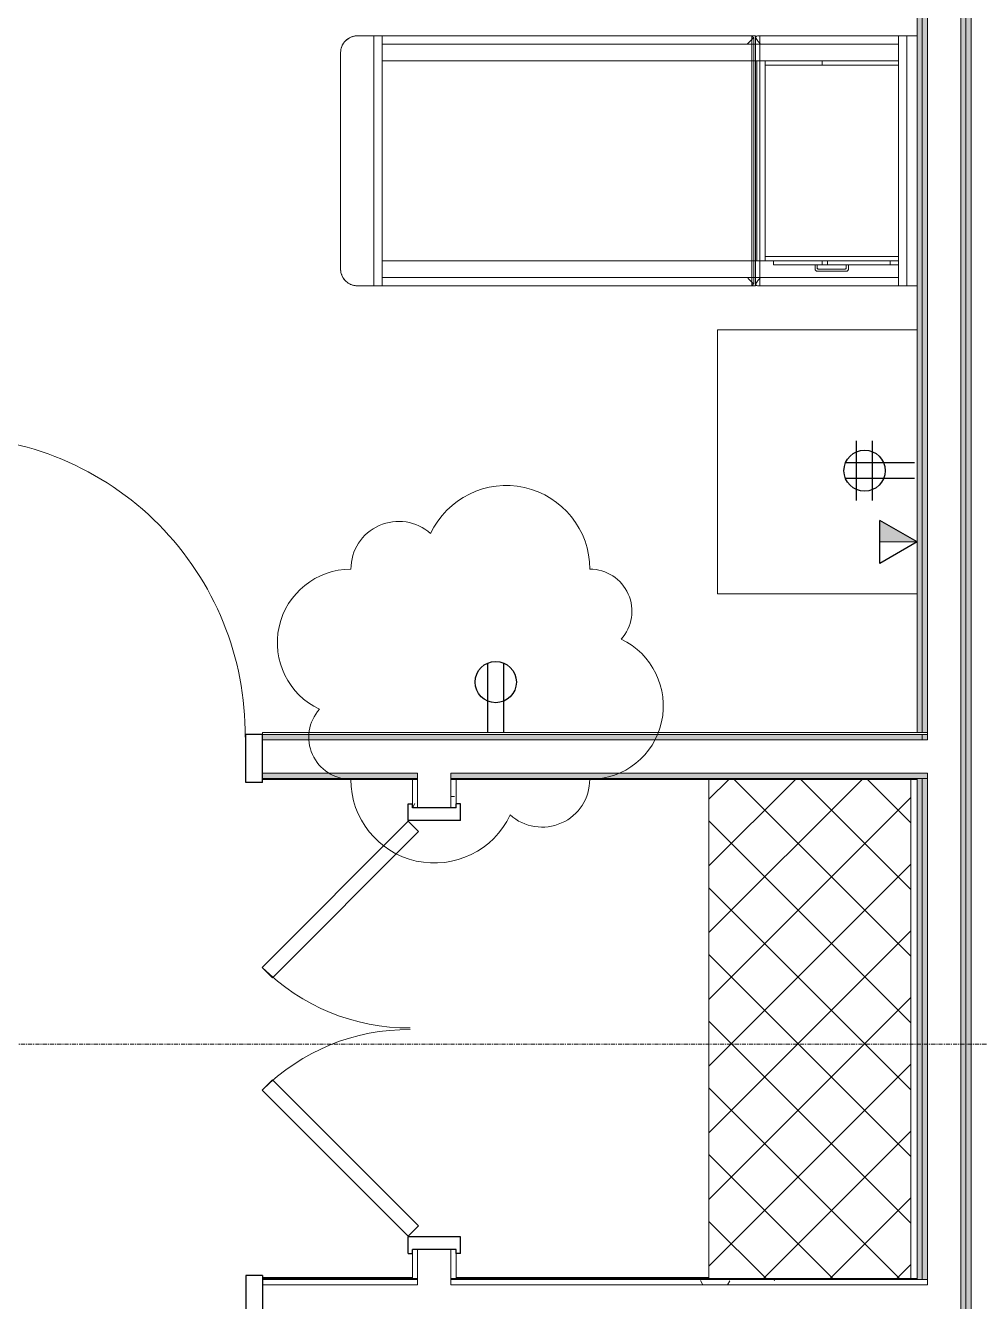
# Model space of a CAD drawing. Header units: inches. Extents: x -610 to 219, y 1022 to 1725.
# Drawn here: x -73.9 to 40.7, y 1433.2 to 1586.4 of the extents above; entities that cross this region are included whole.
import ezdxf

# ---------------------------------------------------------------- set-up
doc = ezdxf.new("R2010")
doc.units = ezdxf.units.IN
doc.header["$MEASUREMENT"] = 0
doc.linetypes.add('Grid Line 1_2_', pattern=[0.875, 0.5, -0.125, 0.125, -0.125])
for name, color, linetype, lineweight in [('A-ANNO-NOTE', 131, 'Continuous', 9), ('A-DOOR', 31, 'Continuous', 18), ('A-DOOR-FRAM', 31, 'Continuous', 30), ('A-WALL', 113, 'Continuous', 18), ('A-WALL-PATT', 111, 'Continuous', 18), ('G-ANNO-REVC', 71, 'Continuous', 9), ('I-FURN', 30, 'Continuous', 9), ('I-WALL', 2, 'Continuous', 18), ('Q-CASE', 31, 'Continuous', 9), ('S-GRID', 1, 'Continuous', 9)]:
    doc.layers.add(name, color=color, linetype=linetype, lineweight=lineweight)
pattern_1 = [(0, (0, 0), (15.36, 3.84), [0.634, -10.886, 0.634, -10.886, -61.44]), (0, (0, 0), (15.36, 3.84), [-23.04, 0.634, -22.406, 0.634, -10.886, -26.88]), (0, (0, 0), (15.36, 3.84), [-57.6, 0.634, -7.046, 0.634, -18.566]), (120, (5.76, 1.92), (-11.0055376, 11.38215), [0.634, -10.886, 0.634, -10.886, -61.44]), (120, (5.76, 1.92), (-11.0055376, 11.38215), [-23.04, 0.634, -22.406, 0.634, -10.886, -26.88]), (120, (5.76, 1.92), (-11.0055376, 11.38215), [-57.6, 0.634, -7.046, 0.634, -18.566]), (240, (7.68, 9.6), (-4.3544624, -15.22215), [0.634, -10.886, 0.634, -10.886, -61.44]), (240, (7.68, 9.6), (-4.3544624, -15.22215), [-23.04, 0.634, -22.406, 0.634, -10.886, -26.88]), (240, (7.68, 9.6), (-4.3544624, -15.22215), [-57.6, 0.634, -7.046, 0.634, -18.566])]

# ---------------------------------------------------------------- blocks, each defined once
blk = doc.blocks.new('Single Flush - OTJ_SOLIDFLUSH_ALUM-4815210-FIRST FLOOR POWER _ SIGNAL')
at = {"layer": 'A-DOOR', "lineweight": 30}
for p, q in [((16.15625, -2.6875), (17.90625, -2.6875)), ((16.15625, -38.5), (16.15625, -2.6875)), ((17.90625, -2.6875), (17.90625, -38.5)), ((17.90625, -38.5), (16.15625, -38.5))]:
    blk.add_line(p, q, dxfattribs=at)
at = {"layer": 'A-DOOR', "lineweight": 9}
blk.add_arc((17.90625, -2.6875), 35.8125, 179.5, 270, dxfattribs=at)
at = {"layer": 'A-DOOR-FRAM'}
for p, q in [((-20, 3.0625), (-20, -2.6875)), ((-20, 3.0625), (-18, 3.0625)), ((-18, 3.0625), (-18, -2.6875)), ((18.000004, 3.0625), (18.000004, -2.6875)), ((18.000004, 3.0625), (20.000004, 3.0625)), ((20.000004, 3.0625), (20.000004, -2.6875)), ((-20, -2.6875), (-18, -2.6875)), ((18.000004, -2.6875), (20.000004, -2.6875))]:
    blk.add_line(p, q, dxfattribs=at)
blk = doc.blocks.new('Single Flush - OTJ_SOLIDFLUSH_ALUM-4815211-FIRST FLOOR POWER _ SIGNAL')
at = {"layer": 'A-DOOR', "lineweight": 30}
for p, q in [((16.15625, 38.5), (16.15625, 2.6875)), ((17.90625, 38.5), (16.15625, 38.5)), ((17.90625, 2.6875), (17.90625, 38.5)), ((16.15625, 2.6875), (17.90625, 2.6875))]:
    blk.add_line(p, q, dxfattribs=at)
at = {"layer": 'A-DOOR', "lineweight": 9}
blk.add_arc((17.90625, 2.6875), 35.8125, 90, 180.5, dxfattribs=at)
at = {"layer": 'A-DOOR-FRAM'}
for p, q in [((-20, -3.0625), (-20, 2.6875)), ((-20, 2.6875), (-18, 2.6875)), ((-18, -3.0625), (-18, 2.6875)), ((18.000004, -3.0625), (18.000004, 2.6875)), ((18.000004, 2.6875), (20.000004, 2.6875)), ((20.000004, -3.0625), (20.000004, 2.6875)), ((-20, -3.0625), (-18, -3.0625)), ((18.000004, -3.0625), (20.000004, -3.0625))]:
    blk.add_line(p, q, dxfattribs=at)
blk = doc.blocks.new('Bed-Healthcare-4_SMARTBIM - Treatment_Table_SMARTBIM-V5-FIRST FLOOR POWER _ SIGNAL')
at = {"layer": 'I-FURN'}
for p, q in [((-14.06, 15), (-33.25, 15)), ((-33.25, 15), (-14.36, 15)), ((-31, 15), (-32, 15)), ((-32, 15), (-32, 14.97)), ((-32, 14.97), (-32, 15)), ((-32, 15), (-31, 15)), ((-32, 14.96), (-32, 14.88)), ((-32, 14.88), (-32, 14.96)), ((-32, 14.87), (-32, -14.87)), ((-32, -14.87), (-32, 14.87)), ((-31, 14.97), (-31, 15)), ((-31, 15), (-31, 14.97)), ((-31, 14.88), (-31, 14.96)), ((-31, 14.96), (-31, 14.88)), ((-31, 12.5), (-31, 14.87)), ((-31, 14.87), (-31, 14)), ((-14.44, 14), (-31, 14)), ((-31, 14), (-31, 12.5)), ((-31, 12.5), (-31, 14)), ((-31, 14), (-14.44, 14)), ((-31, 14), (-31, 12.5)), ((-14.22, 14), (-14.44, 14)), ((-14.44, 14), (-14.22, 14)), ((-14.36, 15), (-14.06, 15)), ((-14.36, 14.98), (-14.36, 14.94)), ((-14.36, 14.94), (-14.36, 14.86)), ((-14.36, 14.86), (-14.36, 14.71)), ((-14.36, 14.7), (-14.36, 14.26)), ((-14.36, 14.26), (-14.36, -14.26)), ((-14.04, 14), (-14.22, 14)), ((-14.22, 14), (-14.04, 14)), ((-13.92, 14), (-14.04, 14)), ((-14.04, 14), (-13.92, 14)), ((-13.85, 14), (-13.91, 14)), ((-13.91, 14), (-13.85, 14)), ((-13.85, 14.86), (-13.85, -14.86)), ((-13.84, -15), (-13.84, 15)), ((-13.84, 15), (34, 15)), ((-13.84, -15), (-13.84, 15)), ((-13.84, 15), (-13.63, 15)), ((-13.65, 14), (-13.84, 14)), ((-13.84, 14), (-13.65, 14)), ((-13.65, 14.81), (-13.65, -14.81)), ((-13.49, 14), (-13.65, 14)), ((-13.65, 14), (-13.49, 14)), ((34, 15), (-13.63, 15)), ((-13.42, 14), (-13.49, 14)), ((-13.49, 14), (-13.42, 14)), ((-13.41, 14.81), (-13.41, 14.88)), ((-13.41, 14.65), (-13.41, 14.81)), ((-13.41, -14.65), (-13.41, 14.65)), ((-13.29, 14), (-13.41, 14)), ((-13.41, 14), (-13.29, 14)), ((-13.07, 14), (-13.29, 14)), ((-13.29, 14), (-13.07, 14)), ((-12.84, 14), (-13.07, 14)), ((-13.07, 14), (-12.84, 14)), ((31, 14), (-12.84, 14)), ((-12.84, 14), (31, 14)), ((32, 15), (31, 15)), ((31, 15), (31, 14.97)), ((31, 14.97), (31, 15)), ((31, 15), (32, 15)), ((31, 14.96), (31, 14.87)), ((31, 14.87), (31, 14.96)), ((31, 14.86), (31, 14.71)), ((31, 14.71), (31, 14.86)), ((31, 14.7), (31, 14.51)), ((31, 14.51), (31, 14.7)), ((31, 14.5), (31, 14.27)), ((31, 14.27), (31, 14.5)), ((31, 14.26), (31, 14.01)), ((31, 14.01), (31, 14.26)), ((31, 12), (31, 14)), ((31, 14), (31, 12)), ((31, 14), (31, -14)), ((31, 12), (31, 14)), ((32, 14.97), (32, 15)), ((32, 15), (32, 14.97)), ((32, 14.87), (32, 14.96)), ((32, 14.96), (32, 14.87)), ((32, 14.71), (32, 14.86)), ((32, 14.86), (32, 14.71)), ((32, 14.51), (32, 14.7)), ((32, 14.7), (32, 14.51)), ((32, 14.27), (32, 14.5)), ((32, 14.5), (32, 14.27)), ((32, 14.01), (32, 14.26)), ((32, 14.26), (32, 14.01)), ((32, -14), (32, 14)), ((32, 14), (32, -14)), ((-31, 12.5), (-31, 12)), ((-31, 12), (-31, 12.5)), ((-21.83, 12.5), (-31, 12.5)), ((-31, 12.5), (-22.49, 12.5)), ((-31, 12.5), (-31, 12)), ((-31, 12.5), (-31, 12)), ((-31, 12), (-31, 12.5)), ((-31, 12.5), (-31, 12)), ((-30, 12.5), (-21.83, 12.5)), ((-25, 12.5), (-30, 12.5)), ((-25, 12.5), (-30, 12.5)), ((-30, 12.5), (-25, 12.5)), ((-30, 12), (-30, 12.5)), ((-30, 12.5), (-30, 12)), ((-30, 12.5), (-30, 12)), ((-30, 12.5), (-30, 12)), ((-25, 13), (-25, 12.5)), ((-25, 12.5), (-25, 13)), ((-25, 13), (-25, 12.5)), ((-25, 12.5), (-25, 13)), ((-25, 12.5), (-24.75, 12.5)), ((-24.75, 12.5), (-25, 12.5)), ((-25, 12.5), (-24.75, 12.5)), ((-24.75, 12.5), (-25, 12.5)), ((-24.75, 12.5), (-25, 12.5)), ((-24.75, 12.5), (-25, 12.5)), ((-25, 12.5), (-24.75, 12.5)), ((-21.25, 13.25), (-24.75, 13.25)), ((-24.75, 13.25), (-21.25, 13.25)), ((-21.25, 13.25), (-24.75, 13.25)), ((-24.75, 13.25), (-21.25, 13.25)), ((-24.75, 12.5), (-24.75, 12.87)), ((-24.75, 12.87), (-24.75, 12.5)), ((-24.75, 12.5), (-24.75, 12.87)), ((-24.75, 12.87), (-24.75, 12.5)), ((-21.83, 12.5), (-24.75, 12.5)), ((-21.83, 12.5), (-24.75, 12.5)), ((-24.75, 12.5), (-21.83, 12.5)), ((-24.62, 13), (-21.37, 13)), ((-21.37, 13), (-24.62, 13)), ((-24.62, 13), (-21.37, 13)), ((-21.37, 13), (-24.62, 13)), ((-22.49, 12.5), (-21.83, 12.5)), ((-22.49, 12.5), (-22.49, 12)), ((-21.83, 12), (-21.83, 12.5)), ((-21.83, 12.5), (-16, 12.5)), ((-21.25, 12.5), (-21.83, 12.5)), ((-21.25, 12.5), (-21.83, 12.5)), ((-21.83, 12.5), (-21.25, 12.5)), ((-21.25, 12.87), (-21.25, 12.5)), ((-21.25, 12.5), (-21.25, 12.87)), ((-21.25, 12.87), (-21.25, 12.5)), ((-21.25, 12.5), (-21.25, 12.87)), ((-21.25, 12.5), (-21, 12.5)), ((-21, 12.5), (-21.25, 12.5)), ((-21.25, 12.5), (-21, 12.5)), ((-21, 12.5), (-21.25, 12.5)), ((-21, 12.5), (-21.25, 12.5)), ((-21, 12.5), (-21.25, 12.5)), ((-21.25, 12.5), (-21, 12.5)), ((-21, 12.5), (-21, 13)), ((-21, 13), (-21, 12.5)), ((-21, 12.5), (-21, 13)), ((-21, 13), (-21, 12.5)), ((-16, 12.5), (-21, 12.5)), ((-16, 12.5), (-21, 12.5)), ((-21, 12.5), (-16, 12.5)), ((-16, 12.5), (-16, 12)), ((-16, 12.5), (-16, 12)), ((-16, 12), (-16, 12.5)), ((-16, 12.5), (-16, 12)), ((36, -13), (36, 13)), ((36, 13), (36, -13)), ((-31, 12), (-21.83, 12)), ((-21.83, 12), (-31, 12)), ((-22.49, 12), (-31, 12)), ((-31, 12), (-21.83, 12)), ((-21.83, 12), (-31, 12)), ((-31, 12), (-31, 11.5)), ((-31, 11.5), (-31, 12)), ((-31, 12), (-30, 12)), ((-21.83, 12), (-31, 12)), ((-31, 12), (-31, -11.5)), ((-31, -11.5), (-31, 12)), ((-31, 12), (-21.83, 12)), ((-31, 12), (-31, 11.5)), ((-30, 12), (-31, 12)), ((-31, 12), (-30, 12)), ((-31, 11.5), (-31, 12)), ((-31, -11.5), (-31, 12)), ((-31, 12), (-31, 11.5)), ((-31, 11.5), (-15, 11.5)), ((-15, 11.5), (-31, 11.5)), ((-31, 11.5), (-31, -11.5)), ((-31, -11.5), (-31, 11.5)), ((-31, 11.5), (-31, -11.5)), ((-30, 12), (-21.83, 12)), ((-21.83, 12), (-30, 12)), ((-21.83, 12), (-30, 12)), ((-30, 12), (-21.83, 12)), ((-30, 12), (-21.83, 12)), ((-21.83, 12), (-30, 12)), ((-30, 12), (-21.83, 12)), ((-21.83, 12), (-22.49, 12)), ((-21.83, 12), (-14.23, 12)), ((-15, 12), (-21.83, 12)), ((-21.83, 12), (-16, 12)), ((-16, 12), (-21.83, 12)), ((-16, 12), (-21.83, 12)), ((-21.83, 12), (-16, 12)), ((-15, 12), (-21.83, 12)), ((-21.83, 12), (-16, 12)), ((-14.23, 12), (-21.83, 12)), ((-21.83, 12), (-15, 12)), ((-16, 12), (-21.83, 12)), ((-21.83, 12), (-16, 12)), ((-16, 12), (-15, 12)), ((-14.23, 12), (-16, 12)), ((-16, 12), (-14.23, 12)), ((-14.23, 12), (-15, 12)), ((-15, 11.5), (-15, 12)), ((-15, 12), (-15, 11.5)), ((-14.23, 12), (-15, 12)), ((-15, 12), (-15, -12)), ((-15, 11.5), (-15, 12)), ((-15, 12), (-14.23, 12)), ((-15, 12), (-14.23, 12)), ((-15, -11.5), (-15, 11.5)), ((-14.22, 12), (-14.05, 12)), ((-14.05, 12), (-14.22, 12)), ((-14.05, 12), (-14.22, 12)), ((-14.22, 12), (-14.05, 12)), ((-14.05, 12), (-14.22, 12)), ((-14.22, 12), (-14.05, 12)), ((-14.05, 12), (-14.22, 12)), ((-14.22, 12), (-14.05, 12)), ((-14.04, 12), (-13.93, 12)), ((-14, 12), (-14.04, 12)), ((-14, 12), (-14.04, 12)), ((-14.04, 12), (-14, 12)), ((-13.93, 12), (-14.04, 12)), ((-14.04, 12), (-14, 12)), ((-14, 12), (-14.04, 12)), ((-14.04, 12), (-14, 12)), ((-13.93, 12), (-14, 12)), ((-14, -12), (-14, 12)), ((-14, 12), (-14, -12)), ((-14, 12), (-13.93, 12)), ((-13.93, 12), (-14, 12)), ((-14, 12), (-13.93, 12)), ((-13.91, 12), (-13.86, 12)), ((-13.86, 12), (-13.91, 12)), ((-13.86, 12), (-13.91, 12)), ((-13.91, 12), (-13.86, 12)), ((-13.86, 12), (-13.91, 12)), ((-13.91, 12), (-13.86, 12)), ((-13.84, 12), (-13.65, 12)), ((-13.65, 12), (-13.84, 12)), ((-13.65, 12), (-13.84, 12)), ((-13.84, 12), (-13.65, 12)), ((-13.65, 12), (-13.84, 12)), ((-13.84, 12), (-13.65, 12)), ((-13.65, 12), (-13.5, 12)), ((-13.5, 12), (-13.65, 12)), ((-13.5, 12), (-13.65, 12)), ((-13.65, 12), (-13.5, 12)), ((-13.5, 12), (-13.65, 12)), ((-13.65, 12), (-13.5, 12)), ((-13.49, 12), (-13.41, 12)), ((-13.41, 12), (-13.49, 12)), ((-13.41, 12), (-13.49, 12)), ((-13.49, 12), (-13.41, 12)), ((-13.41, 12), (-13.49, 12)), ((-13.49, 12), (-13.41, 12)), ((-13.41, 12), (-13.31, 12)), ((-13.31, 12), (-13.41, 12)), ((-13.31, 12), (-13.41, 12)), ((-13.41, 12), (-13.31, 12)), ((-13.31, 12), (-13.41, 12)), ((-13.41, 12), (-13.31, 12)), ((-13.29, 12), (-13.09, 12)), ((-13.09, 12), (-13.29, 12)), ((-13.09, 12), (-13.29, 12)), ((-13.29, 12), (-13.09, 12)), ((-13.09, 12), (-13.29, 12)), ((-13.29, 12), (-13.09, 12)), ((-13.07, 12), (-12.85, 12)), ((-12.85, 12), (-13.07, 12)), ((-12.85, 12), (-13.07, 12)), ((-13.07, 12), (-12.85, 12)), ((-12.85, 12), (-13.07, 12)), ((-13.07, 12), (-12.85, 12)), ((-12.84, 12), (31, 12)), ((31, 12), (-12.84, 12)), ((31, 12), (-12.84, 12)), ((-12.84, 12), (31, 12)), ((31, 12), (-12.84, 12)), ((-12.84, 12), (31, 12)), ((31, -12), (31, 12)), ((31, 12), (31, -12)), ((31, -12), (31, 12)), ((31, 12), (31, -12)), ((31, -12), (31, 12)), ((-31, -11.5), (-21.84, -11.5)), ((-21.84, -11.5), (-31, -11.5)), ((-31, -12), (-31, -11.5)), ((-31, -11.5), (-31, -12)), ((-31, -11.5), (-31, -12)), ((-21.84, -11.5), (-31, -11.5)), ((-31, -11.5), (-21.84, -11.5)), ((-31, -12), (-31, -11.5)), ((-31, -11.5), (-31, -12)), ((-31, -12), (-31, -11.5)), ((-31, -11.5), (-31, -12)), ((-31, -12), (-31, -11.5)), ((-31, -12), (-31, -11.5)), ((-31, -11.5), (-31, -12)), ((-31, -12), (-31, -14)), ((-21.84, -12), (-31, -12)), ((-31, -12), (-21.84, -12)), ((-31, -14), (-31, -12)), ((-31, -12), (-21.84, -12)), ((-21.84, -12), (-31, -12)), ((-31, -12), (-21.84, -12)), ((-21.84, -12), (-31, -12)), ((-31, -12), (-21.84, -12)), ((-21.84, -12), (-31, -12)), ((-31, -12), (-21.84, -12)), ((-21.84, -12), (-31, -12)), ((-31, -14.87), (-31, -12)), ((-31, -12), (-31, -14)), ((-21.84, -11.5), (-21.84, -12)), ((-21.84, -11.5), (-21.84, -12)), ((-15, -11.5), (-21.84, -11.5)), ((-21.84, -11.5), (-15, -11.5)), ((-14.44, -12), (-21.84, -12)), ((-21.84, -12), (-15, -12)), ((-21.84, -12), (-15, -12)), ((-15, -12), (-21.84, -12)), ((-21.84, -12), (-14.44, -12)), ((-15, -12), (-21.84, -12)), ((-21.84, -12), (-14.44, -12)), ((-14.44, -12), (-21.84, -12)), ((-15, -12), (-15, -11.5)), ((-15, -11.5), (-15, -12)), ((-15, -12), (-15, -11.5)), ((-15, -12), (-14.44, -12)), ((-15, -12), (-14.44, -12)), ((-14.44, -12), (-15, -12)), ((-14.44, -12), (-15, -12)), ((-14.22, -12), (-14.42, -12)), ((-14.42, -12), (-14.22, -12)), ((-14.42, -12), (-14.22, -12)), ((-14.22, -12), (-14.42, -12)), ((-14.42, -12), (-14.22, -12)), ((-14.22, -12), (-14.42, -12)), ((-14.42, -12), (-14.22, -12)), ((-14.22, -12), (-14.42, -12)), ((-14.04, -12), (-14.2, -12)), ((-14.2, -12), (-14.04, -12)), ((-14.2, -12), (-14.04, -12)), ((-14.04, -12), (-14.2, -12)), ((-14.2, -12), (-14.04, -12)), ((-14.04, -12), (-14.2, -12)), ((-14.2, -12), (-14.04, -12)), ((-14.04, -12), (-14.2, -12)), ((-13.91, -12), (-14.03, -12)), ((-14.03, -12), (-14, -12)), ((-14.03, -12), (-14, -12)), ((-14, -12), (-14.03, -12)), ((-14.03, -12), (-13.91, -12)), ((-14, -12), (-14.03, -12)), ((-14.03, -12), (-14, -12)), ((-14, -12), (-14.03, -12)), ((-14, -12), (-13.91, -12)), ((-13.91, -12), (-14, -12)), ((-14, -12), (-13.91, -12)), ((-13.91, -12), (-14, -12)), ((-13.85, -12), (-13.91, -12)), ((-13.91, -12), (-13.85, -12)), ((-13.91, -12), (-13.85, -12)), ((-13.85, -12), (-13.91, -12)), ((-13.91, -12), (-13.85, -12)), ((-13.85, -12), (-13.91, -12)), ((-13.65, -12), (-13.84, -12)), ((-13.84, -12), (-13.65, -12)), ((-13.84, -12), (-13.65, -12)), ((-13.65, -12), (-13.84, -12)), ((-13.84, -12), (-13.65, -12)), ((-13.65, -12), (-13.84, -12)), ((-13.49, -12), (-13.63, -12)), ((-13.63, -12), (-13.49, -12)), ((-13.63, -12), (-13.49, -12)), ((-13.49, -12), (-13.63, -12)), ((-13.63, -12), (-13.49, -12)), ((-13.49, -12), (-13.63, -12)), ((-13.41, -12), (-13.47, -12)), ((-13.47, -12), (-13.41, -12)), ((-13.47, -12), (-13.41, -12)), ((-13.41, -12), (-13.47, -12)), ((-13.47, -12), (-13.41, -12)), ((-13.41, -12), (-13.47, -12)), ((-13.29, -12), (-13.41, -12)), ((-13.41, -12), (-13.29, -12)), ((-13.41, -12), (-13.29, -12)), ((-13.29, -12), (-13.41, -12)), ((-13.41, -12), (-13.29, -12)), ((-13.29, -12), (-13.41, -12)), ((-13.07, -12), (-13.27, -12)), ((-13.27, -12), (-13.07, -12)), ((-13.27, -12), (-13.07, -12)), ((-13.07, -12), (-13.27, -12)), ((-13.27, -12), (-13.07, -12)), ((-13.07, -12), (-13.27, -12)), ((31, -12), (-13.05, -12)), ((-13.05, -12), (31, -12)), ((-13.05, -12), (31, -12)), ((31, -12), (-13.05, -12)), ((-13.05, -12), (31, -12)), ((31, -12), (-13.05, -12)), ((31, -14), (31, -12)), ((31, -12), (31, -14)), ((31, -14), (31, -12)), ((-33.25, -15), (-14.06, -15)), ((-14.36, -15), (-33.25, -15)), ((-32, -14.88), (-32, -14.96)), ((-32, -14.96), (-32, -14.88)), ((-32, -14.97), (-32, -15)), ((-32, -15), (-32, -14.97)), ((-32, -15), (-31, -15)), ((-31, -15), (-32, -15)), ((-31, -14), (-14.44, -14)), ((-14.44, -14), (-31, -14)), ((-31, -14), (-31, -14.87)), ((-31, -14.96), (-31, -14.88)), ((-31, -14.88), (-31, -14.96)), ((-31, -15), (-31, -14.97)), ((-31, -14.97), (-31, -15)), ((-14.44, -14), (-14.22, -14)), ((-14.22, -14), (-14.44, -14)), ((-14.36, -14.26), (-14.36, -14.7)), ((-14.36, -14.71), (-14.36, -14.86)), ((-14.36, -14.86), (-14.36, -14.94)), ((-14.36, -14.94), (-14.36, -14.98)), ((-14.06, -15), (-14.36, -15)), ((-14.22, -14), (-14.04, -14)), ((-14.04, -14), (-14.22, -14)), ((-14.04, -14), (-13.91, -14)), ((-13.91, -14), (-14.04, -14)), ((-13.91, -14), (-13.85, -14)), ((-13.85, -14), (-13.91, -14)), ((34, -15), (-13.84, -15)), ((-13.63, -15), (-13.84, -15)), ((-13.82, -14), (-13.64, -14)), ((-13.64, -14), (-13.82, -14)), ((-13.64, -14), (-13.49, -14)), ((-13.49, -14), (-13.64, -14)), ((-13.63, -15), (34, -15)), ((-13.48, -14), (-13.41, -14)), ((-13.41, -14), (-13.48, -14)), ((-13.41, -14), (-13.29, -14)), ((-13.29, -14), (-13.41, -14)), ((-13.41, -14.81), (-13.41, -14.65)), ((-13.41, -14.88), (-13.41, -14.81)), ((-13.29, -14), (-13.07, -14)), ((-13.07, -14), (-13.29, -14)), ((-13.07, -14), (-12.84, -14)), ((-12.84, -14), (-13.07, -14)), ((-12.84, -14), (31, -14)), ((31, -14), (-12.84, -14)), ((31, -14.01), (31, -14.26)), ((31, -14.26), (31, -14.01)), ((31, -14.27), (31, -14.5)), ((31, -14.5), (31, -14.27)), ((31, -14.51), (31, -14.7)), ((31, -14.7), (31, -14.51)), ((31, -14.71), (31, -14.86)), ((31, -14.86), (31, -14.71)), ((31, -14.87), (31, -14.96)), ((31, -14.96), (31, -14.87)), ((31, -14.97), (31, -15)), ((31, -15), (31, -14.97)), ((31, -15), (32, -15)), ((32, -15), (31, -15)), ((32, -14.26), (32, -14.01)), ((32, -14.01), (32, -14.26)), ((32, -14.5), (32, -14.27)), ((32, -14.27), (32, -14.5)), ((32, -14.7), (32, -14.51)), ((32, -14.51), (32, -14.7)), ((32, -14.86), (32, -14.71)), ((32, -14.71), (32, -14.86)), ((32, -14.96), (32, -14.87)), ((32, -14.87), (32, -14.96)), ((32, -15), (32, -14.97)), ((32, -14.97), (32, -15))]:
    blk.add_line(p, q, dxfattribs=at)
at = {"layer": 'I-FURN', "flags": 128}
for points in [[(-13.41, 14.88), (-13.53, 14.84), (-13.65, 14.81)], [(-13.63, 15), (-13.52, 14.97), (-13.41, 14.88)], [(36, 13), (36, 13.08), (35.99, 13.16), (35.99, 13.24), (35.97, 13.32), (35.96, 13.4), (35.94, 13.48), (35.92, 13.55), (35.9, 13.63), (35.87, 13.7), (35.84, 13.78), (35.81, 13.85), (35.77, 13.92), (35.74, 13.99), (35.69, 14.06), (35.65, 14.13), (35.6, 14.19), (35.56, 14.26), (35.5, 14.32), (35.45, 14.38), (35.39, 14.43), (35.33, 14.49), (35.27, 14.54), (35.21, 14.59), (35.15, 14.64), (35.08, 14.68), (35.01, 14.72), (34.94, 14.76), (34.87, 14.8), (34.8, 14.83), (34.72, 14.86), (34.65, 14.89), (34.57, 14.92), (34.5, 14.94), (34.42, 14.96), (34.34, 14.97), (34.26, 14.98), (34.18, 14.99), (34.1, 15), (34.02, 15), (34, 15)], [(34, -15), (34.08, -15), (34.16, -14.99), (34.24, -14.99), (34.32, -14.97), (34.4, -14.96), (34.48, -14.94), (34.55, -14.92), (34.63, -14.9), (34.7, -14.87), (34.78, -14.84), (34.85, -14.81), (34.92, -14.77), (34.99, -14.74), (35.06, -14.69), (35.13, -14.65), (35.19, -14.6), (35.26, -14.56), (35.32, -14.5), (35.38, -14.45), (35.43, -14.39), (35.49, -14.33), (35.54, -14.27), (35.59, -14.21), (35.64, -14.15), (35.68, -14.08), (35.72, -14.01), (35.76, -13.94), (35.8, -13.87), (35.83, -13.8), (35.86, -13.72), (35.89, -13.65), (35.92, -13.57), (35.94, -13.5), (35.96, -13.42), (35.97, -13.34), (35.98, -13.26), (35.99, -13.18), (36, -13.1), (36, -13.02), (36, -13)], [(-13.65, -14.81), (-13.53, -14.84), (-13.41, -14.88)], [(-13.41, -14.88), (-13.52, -14.97), (-13.63, -15)]]:
    blk.add_lwpolyline(points, dxfattribs=at)
at = {"layer": 'I-FURN'}
for centre, radius, start, end in [((34, 13), 2, 0, 90), ((-24.75, 13), 0.25, 90, 180), ((-24.75, 13), 0.25, 90, 180), ((-24.75, 13), 0.25, 135, 180), ((-24.75, 13), 0.25, 165, 180), ((-24.75, 13), 0.25, 150, 165), ((-24.75, 13), 0.25, 135, 150), ((-24.75, 13), 0.25, 105, 135), ((-24.75, 13), 0.25, 120, 135), ((-24.75, 13), 0.25, 105, 120), ((-24.75, 13), 0.25, 90, 105), ((-24.75, 13), 0.25, 90, 105), ((-24.62, 12.87), 0.125, 90, 165), ((-24.62, 12.87), 0.125, 90, 180), ((-24.62, 12.87), 0.125, 90, 165), ((-24.62, 12.87), 0.125, 135, 165), ((-24.62, 12.87), 0.125, 165, 180), ((-24.62, 12.87), 0.125, 165, 180), ((-24.62, 12.87), 0.125, 165, 180), ((-24.62, 12.87), 0.125, 90, 135), ((-21.37, 12.87), 0.125, 75, 90), ((-21.37, 12.87), 0.125, 60, 90), ((-21.37, 12.87), 0.125, 60, 90), ((-21.37, 12.87), 0.125, 60, 90), ((-21.37, 12.87), 0.125, 60, 75), ((-21.37, 12.87), 0.125, 45, 60), ((-21.37, 12.87), 0.125, 360, 60), ((-21.37, 12.87), 0.125, 15, 60), ((-21.37, 12.87), 0.125, 30, 60), ((-21.37, 12.87), 0.125, 15, 45), ((-21.37, 12.87), 0.125, 360, 30), ((-21.25, 13), 0.25, 45, 90), ((-21.25, 13), 0.25, 0, 90), ((-21.25, 13), 0.25, 0, 90), ((-21.25, 13), 0.25, 0, 90), ((-21.37, 12.87), 0.125, 0, 15), ((-21.37, 12.87), 0.125, 0, 15), ((-21.25, 13), 0.25, 0, 45), ((34, -13), 2, 270, 0)]:
    blk.add_arc(centre, radius, start, end, dxfattribs=at)
for centre, start_param, end_param in [((-14.06, 14), 5.75613, 6.283185), ((-14.06, -14), 3.141593, 3.668648)]:
    blk.add_ellipse(centre, major_axis=(0, 1), ratio=0.407793, start_param=start_param, end_param=end_param, dxfattribs=at)
for points, knots in [([(-13.85, 14.86), (-13.86, 14.82), (-13.89, 14.74), (-13.96, 14.63), (-14, 14.55), (-14.05, 14.48), (-14.12, 14.38), (-14.25, 14.22), (-14.36, 14.09), (-14.44, 14)], [-1, -1, -1, -1, -0.75, -0.625, -0.5625, -0.5, -0.375, -0.25, 0, 0, 0, 0]), ([(-12.84, 14), (-12.92, 14.08), (-13.03, 14.2), (-13.18, 14.35), (-13.29, 14.46), (-13.39, 14.56), (-13.52, 14.68), (-13.6, 14.76), (-13.65, 14.81)], [-1, -1, -1, -1, -0.75, -0.625, -0.5, -0.375, -0.25, 0, 0, 0, 0]), ([(-14.44, -14), (-14.36, -14.09), (-14.25, -14.22), (-14.12, -14.38), (-14.05, -14.48), (-14, -14.55), (-13.96, -14.63), (-13.89, -14.74), (-13.86, -14.82), (-13.85, -14.86)], [0, 0, 0, 0, 0.25, 0.375, 0.5, 0.5625, 0.625, 0.75, 1, 1, 1, 1]), ([(-13.65, -14.81), (-13.6, -14.76), (-13.52, -14.68), (-13.39, -14.56), (-13.29, -14.46), (-13.18, -14.35), (-13.03, -14.2), (-12.91, -14.08), (-12.84, -14)], [0, 0, 0, 0, 0.25, 0.375, 0.5, 0.625, 0.75, 1, 1, 1, 1])]:
    blk.add_open_spline(points, degree=3, knots=knots, dxfattribs=at)
blk = doc.blocks.new('30 x 60 table12 - 30 x 60 table-4656551-FIRST FLOOR POWER _ SIGNAL')
at = {"layer": 'I-FURN'}
for p, q in [((3920.75, 842.52), (3896.79, 842.52)), ((3896.79, 842.52), (3920.75, 842.52)), ((3920.75, 810.84), (3920.75, 842.52)), ((3920.75, 842.52), (3920.75, 810.84)), ((3896.79, 810.84), (3920.75, 810.84)), ((3920.75, 810.84), (3896.79, 810.84))]:
    blk.add_line(p, q, dxfattribs=at)
blk = doc.blocks.new('Double Flush - Int-F-WDMF-50_ x 84_-4815229-FIRST FLOOR POWER _ SIGNAL')
at = {"layer": 'A-DOOR', "lineweight": 30}
for p, q in [((-24.91, 3.12), (-7.36, 20.67)), ((-7.36, 20.67), (-6.12, 19.43)), ((7.36, 20.67), (6.12, 19.43)), ((24.91, 3.12), (7.36, 20.67)), ((-6.12, 19.43), (-23.67, 1.89)), ((6.12, 19.43), (23.67, 1.89)), ((-23.67, 1.89), (-24.91, 3.12)), ((23.67, 1.89), (24.91, 3.12))]:
    blk.add_line(p, q, dxfattribs=at)
at = {"layer": 'A-DOOR', "lineweight": 9}
for centre, start, end in [((-24.91, 3.12), 359.5, 45), ((24.91, 3.12), 135, 180.5)]:
    blk.add_arc(centre, 24.81, start, end, dxfattribs=at)
at = {"layer": 'A-DOOR-FRAM'}
for p, q in [((-27, 3.12), (-25, 3.12)), ((-27, 3.12), (-27, 2.62)), ((-25, -3.13), (-25, 3.12)), ((25, -3.13), (25, 3.12)), ((25, 3.12), (27, 3.12)), ((27, 3.12), (27, 2.62)), ((-27, 2.62), (-26.5, 2.62)), ((-26.5, -2.63), (-26.5, 2.62)), ((26.5, 2.62), (27, 2.62)), ((26.5, -2.63), (26.5, 2.62)), ((-27, -2.63), (-26.5, -2.63)), ((-27, -3.13), (-27, -2.63)), ((26.5, -2.63), (27, -2.63)), ((27, -3.13), (27, -2.63)), ((-27, -3.13), (-25, -3.13)), ((25, -3.13), (27, -3.13))]:
    blk.add_line(p, q, dxfattribs=at)
blk = doc.blocks.new('C-Counter Top - ADJ HEIGHT 3-4828371-FIRST FLOOR POWER _ SIGNAL')
at = {"layer": 'Q-CASE'}
h = blk.add_hatch(dxfattribs=at)
h.set_pattern_fill('FP_3', color=256, style=0, pattern_type=2)
h.set_pattern_definition([(135, (1448.586, -33.188), (-4.006467, -4.006467), []), (225, (1448.586, -33.188), (4.006467, -4.006467), [])])
h.paths.add_polyline_path([(12.68, -0.75), (-47.26, -0.75), (-47.26, -25), (12.68, -25), (12.68, -9.34)], flags=0)
for p, q in [((-47.26, -0.75), (12.68, -0.75)), ((-47.26, -25), (12.68, -25))]:
    blk.add_line(p, q, dxfattribs=at)
blk = doc.blocks.new('Family - ___-4861937-FIRST FLOOR POWER _ SIGNAL')
at = {"layer": 'G-ANNO-REVC'}
for centre, radius, start, end in [((-16.17, 1521.08), 10.05, 360, 154.7912), ((-29.09, 1521.08), 5.74, 48.1897, 180), ((-34.84, 1512.25), 8.83, 90, 244.7912), ((-6.12, 1516.04), 5.05, 318.1897, 90), ((-6.12, 1504.68), 8.83, 270, 64.7912), ((-34.84, 1500.9), 5.05, 138.1897, 270), ((-24.79, 1495.85), 10.05, 180, 334.7912), ((-11.87, 1495.85), 5.74, 228.1897, 0)]:
    blk.add_arc(centre, radius, start, end, dxfattribs=at)

msp = doc.modelspace()

# ---------------------------------------------------------------- hatches: boundary and pattern name
at = {"layer": 'A-ANNO-NOTE'}
msp.add_hatch(color=256, dxfattribs=at).paths.add_polyline_path([(33.19, 1524.35), (28.72, 1526.93), (28.72, 1524.35)], flags=0)
at = {"layer": 'A-WALL-PATT', "lineweight": 9}
h = msp.add_hatch(dxfattribs=at)
h.set_pattern_fill('FP_1', color=256, style=0, pattern_type=2)
h.set_pattern_definition(pattern_1)
h.paths.add_polyline_path([(33.81, 1259.91), (33.81, 1430.29), (33.19, 1430.29), (33.19, 1259.91)], flags=0)
h.paths.add_polyline_path([(33.19, 1430.54), (33.81, 1430.54), (33.81, 1431.16), (33.19, 1431.16)], flags=0)
h.paths.add_polyline_path([(33.19, 1435.79), (33.81, 1435.79), (33.81, 1495.97), (33.19, 1495.97), (33.19, 1435.91)], flags=0)
h.paths.add_polyline_path([(33.81, 1500.6), (33.81, 1501.22), (33.19, 1501.22), (33.19, 1500.6)], flags=0)
h.paths.add_polyline_path([(33.81, 1501.47), (33.81, 1668.29), (33.19, 1668.29), (33.19, 1501.47)], flags=0)
h = msp.add_hatch(dxfattribs=at)
h.set_pattern_fill('FP_1', color=256, style=0, pattern_type=2)
h.set_pattern_definition(pattern_1)
h.paths.add_polyline_path([(33.81, 1259.91), (34.44, 1259.91), (34.44, 1430.29), (33.81, 1430.29), (33.81, 1272.55)], flags=0)
h.paths.add_polyline_path([(33.81, 1430.54), (34.44, 1430.54), (34.44, 1431.16), (33.81, 1431.16)], flags=0)
h.paths.add_polyline_path([(34.44, 1435.79), (34.44, 1495.97), (33.81, 1495.97), (33.81, 1435.79)], flags=0)
h.paths.add_polyline_path([(33.81, 1500.6), (34.44, 1500.6), (34.44, 1501.22), (33.81, 1501.22)], flags=0)
h.paths.add_polyline_path([(33.81, 1501.47), (34.44, 1501.47), (34.44, 1668.29), (33.81, 1668.29), (33.81, 1515.28)], flags=0)
h = msp.add_hatch(dxfattribs=at)
h.set_pattern_fill('FP_1', color=256, style=0, pattern_type=2)
h.set_pattern_definition(pattern_1)
h.paths.add_polyline_path([(38.44, 1259.91), (39.06, 1259.91), (39.06, 1668.29), (38.44, 1668.29), (38.44, 1272.55)], flags=0)
h = msp.add_hatch(dxfattribs=at)
h.set_pattern_fill('FP_1', color=256, style=0, pattern_type=2)
h.set_pattern_definition(pattern_1)
h.paths.add_polyline_path([(39.06, 1259.91), (39.69, 1259.91), (39.69, 1668.29), (39.06, 1668.29), (39.06, 1272.55)], flags=0)
h = msp.add_hatch(dxfattribs=at)
h.set_pattern_fill('FP_1', color=256, style=0, pattern_type=2)
h.set_pattern_definition(pattern_1)
h.paths.add_polyline_path([(33.19, 1500.6), (33.19, 1501.22), (-45.44, 1501.22), (-45.44, 1500.6), (23.85, 1500.6)], flags=0)
h.paths.add_polyline_path([(-88.75, 1500.6), (-85.44, 1500.6), (-85.44, 1501.22), (-91.44, 1501.22), (-91.44, 1500.6)], flags=0)
h.paths.add_polyline_path([(-94.56, 1500.6), (-94.56, 1501.22), (-171.44, 1501.22), (-171.44, 1500.6), (-111.27, 1500.6)], flags=0)
h.paths.add_polyline_path([(-219.06, 1500.6), (-219.06, 1501.22), (-222.44, 1501.22), (-222.44, 1500.6)], flags=0)
h.paths.add_polyline_path([(-215.94, 1500.6), (-211.44, 1500.6), (-211.44, 1501.22), (-215.94, 1501.22)], flags=0)
h.paths.add_polyline_path([(-280.16, 1500.6), (-262.44, 1500.6), (-262.44, 1501.22), (-340.56, 1501.22), (-340.56, 1500.6), (-285.78, 1500.6)], flags=0)
h.paths.add_polyline_path([(-343.69, 1500.6), (-343.69, 1501.22), (-419.94, 1501.22), (-419.94, 1500.6), (-358.97, 1500.6)], flags=0)
h.paths.add_polyline_path([(-459.94, 1500.6), (-459.94, 1501.22), (-464.31, 1501.22), (-464.31, 1500.6)], flags=0)
h = msp.add_hatch(dxfattribs=at)
h.set_pattern_fill('FP_1', color=256, style=0, pattern_type=2)
h.set_pattern_definition(pattern_1)
h.paths.add_polyline_path([(-21.19, 1495.97), (34.44, 1495.97), (34.44, 1496.6), (-22.81, 1496.6), (-22.81, 1495.97)], flags=0)
h.paths.add_polyline_path([(-45.44, 1495.97), (-26.81, 1495.97), (-26.81, 1496.6), (-45.44, 1496.6)], flags=0)
h.paths.add_polyline_path([(-145.04, 1495.97), (-85.44, 1495.97), (-85.44, 1496.6), (-171.44, 1496.6), (-171.44, 1495.97), (-156.3, 1495.97)], flags=0)
h.paths.add_polyline_path([(-211.44, 1495.97), (-211.44, 1496.6), (-222.44, 1496.6), (-222.44, 1495.97)], flags=0)
h.paths.add_polyline_path([(-268.9, 1495.97), (-262.44, 1495.97), (-262.44, 1496.6), (-419.94, 1496.6), (-419.94, 1495.97), (-280.16, 1495.97)], flags=0)
h.paths.add_polyline_path([(-459.94, 1495.97), (-459.94, 1496.6), (-464.31, 1496.6), (-464.31, 1495.97)], flags=0)
h = msp.add_hatch(dxfattribs=at)
h.set_pattern_fill('FP_1', color=256, style=0, pattern_type=2)
h.set_pattern_definition(pattern_1)
h.paths.add_polyline_path([(-26.81, 1435.91), (-26.81, 1439.41), (-27.44, 1439.41), (-27.44, 1435.91)], flags=0)
h.paths.add_polyline_path([(-27.44, 1492.41), (-26.81, 1492.41), (-26.81, 1495.85), (-27.44, 1495.85)], flags=0)
h = msp.add_hatch(dxfattribs=at)
h.set_pattern_fill('FP_1', color=256, style=0, pattern_type=2)
h.set_pattern_definition(pattern_1)
h.paths.add_polyline_path([(-22.19, 1435.91), (-22.19, 1439.41), (-22.81, 1439.41), (-22.81, 1435.91)], flags=0)
h.paths.add_polyline_path([(-22.19, 1492.41), (-22.19, 1495.85), (-22.81, 1495.85), (-22.81, 1492.41)], flags=0)
h = msp.add_hatch(dxfattribs=at)
h.set_pattern_fill('FP_1', color=256, style=0, pattern_type=2)
h.set_pattern_definition(pattern_1)
h.paths.add_polyline_path([(33.19, 1435.16), (34.44, 1435.16), (34.44, 1435.79), (-22.81, 1435.79), (-22.81, 1435.16), (23.85, 1435.16)], flags=0)
h.paths.add_polyline_path([(-26.81, 1435.16), (-26.81, 1435.79), (-45.44, 1435.79), (-45.44, 1435.16)], flags=0)
h.paths.add_polyline_path([(-85.44, 1435.16), (-85.44, 1435.79), (-146.53, 1435.79), (-146.53, 1435.16), (-111.27, 1435.16)], flags=0)
h.paths.add_polyline_path([(-188.53, 1435.16), (-188.53, 1435.79), (-252.78, 1435.79), (-252.78, 1435.16), (-201.34, 1435.16)], flags=0)
h.paths.add_polyline_path([(-296.78, 1435.16), (-292.78, 1435.16), (-292.78, 1435.79), (-301.53, 1435.79), (-301.53, 1435.16), (-297.53, 1435.16)], flags=0)

# ---------------------------------------------------------------- linework, layer by layer
at = {"layer": 'A-ANNO-NOTE', "lineweight": 30}
for p, q in [((25.92, 1529.33), (25.92, 1536.5)), ((27.84, 1529.33), (27.84, 1536.5)), ((32.86, 1533.87), (24.6, 1533.87)), ((32.86, 1531.96), (24.6, 1531.96)), ((33.19, 1524.35), (28.72, 1526.93)), ((28.72, 1521.77), (28.72, 1526.93)), ((33.19, 1524.35), (28.72, 1521.77)), ((-18.39, 1501.55), (-18.39, 1509.81)), ((-16.47, 1501.55), (-16.47, 1509.81))]:
    msp.add_line(p, q, dxfattribs=at)
at = {"layer": 'A-ANNO-NOTE'}
for p, q in [((33.19, 1524.35), (28.72, 1526.93)), ((28.72, 1526.93), (28.72, 1524.35)), ((28.72, 1524.35), (33.19, 1524.35))]:
    msp.add_line(p, q, dxfattribs=at)
at = {"layer": 'A-ANNO-NOTE', "lineweight": 30}
for centre, radius in [((26.88, 1532.91), 2.47), ((-17.43, 1507.53), 2.48)]:
    msp.add_circle(centre, radius, dxfattribs=at)
at = {"layer": 'A-WALL'}
for p, q in [((33.81, 1501.47), (33.81, 1668.29)), ((34.44, 1500.6), (34.44, 1668.29)), ((38.44, 1259.91), (38.44, 1668.29)), ((39.06, 1259.91), (39.06, 1668.29)), ((34.44, 1501.47), (33.19, 1501.47)), ((-45.44, 1501.22), (34.44, 1501.22)), ((-45.44, 1500.6), (34.44, 1500.6)), ((33.81, 1500.6), (33.81, 1501.22)), ((-45.44, 1496.6), (-26.81, 1496.6)), ((-45.44, 1495.97), (-26.81, 1495.97)), ((-26.81, 1495.85), (-27.44, 1495.85)), ((-26.81, 1496.6), (-26.81, 1492.41)), ((-22.81, 1496.6), (34.44, 1496.6)), ((-22.81, 1496.6), (-22.81, 1492.41)), ((-22.81, 1495.97), (34.44, 1495.97)), ((-22.19, 1495.85), (-22.81, 1495.85)), ((33.19, 1495.85), (33.19, 1495.97)), ((33.81, 1435.79), (33.81, 1495.97)), ((34.44, 1435.16), (34.44, 1496.6)), ((-26.81, 1439.41), (-26.81, 1435.16)), ((-22.81, 1439.41), (-22.81, 1435.16)), ((-26.81, 1435.79), (-45.44, 1435.79)), ((-27.44, 1435.91), (-26.81, 1435.91)), ((-22.81, 1435.91), (-22.19, 1435.91)), ((34.44, 1435.79), (-22.81, 1435.79)), ((33.19, 1435.79), (33.19, 1435.91)), ((-26.81, 1435.16), (-45.44, 1435.16)), ((34.44, 1435.16), (-22.81, 1435.16))]:
    msp.add_line(p, q, dxfattribs=at)
at = {"layer": 'A-WALL', "lineweight": 9}
for p, q in [((-45.44, 1435.91), (-45.44, 1436.04)), ((-27.44, 1436.04), (-45.44, 1436.04)), ((8.19, 1436.04), (-22.19, 1436.04))]:
    msp.add_line(p, q, dxfattribs=at)
at = {"layer": 'I-WALL'}
for p, q in [((33.19, 1668.29), (33.19, 1501.47)), ((39.69, 1259.91), (39.69, 1668.29)), ((-45.44, 1501.47), (-45.44, 1495.85)), ((33.19, 1501.47), (-45.44, 1501.47)), ((-45.44, 1495.85), (-27.44, 1495.85)), ((-27.44, 1495.85), (-27.44, 1492.41)), ((-22.19, 1495.85), (33.19, 1495.85)), ((-22.19, 1492.41), (-22.19, 1495.85)), ((33.19, 1495.85), (33.19, 1435.91)), ((-27.44, 1492.41), (-22.19, 1492.41)), ((-22.19, 1439.41), (-27.44, 1439.41)), ((-27.44, 1439.41), (-27.44, 1435.91)), ((-22.19, 1435.91), (-22.19, 1439.41)), ((-27.44, 1435.91), (-45.44, 1435.91)), ((-45.44, 1435.91), (-45.44, 1430.29)), ((33.19, 1435.91), (-22.19, 1435.91))]:
    msp.add_line(p, q, dxfattribs=at)
at = {"layer": 'S-GRID', "linetype": 'Grid Line 1_2_'}
msp.add_line((-609.99, 1464.04), (207.32, 1464.04), dxfattribs=at)

# ---------------------------------------------------------------- block references
at = {"layer": 'A-DOOR'}
for name, p, rotation in [('Single Flush - OTJ_SOLIDFLUSH_ALUM-4815210-FIRST FLOOR POWER _ SIGNAL', (-65.44, 1498.54), 180), ('Double Flush - Int-F-WDMF-50_ x 84_-4815229-FIRST FLOOR POWER _ SIGNAL', (-24.81, 1465.91), 89.99999999999991), ('Single Flush - OTJ_SOLIDFLUSH_ALUM-4815211-FIRST FLOOR POWER _ SIGNAL', (-65.44, 1433.22), 180)]:
    msp.add_blockref(name, p, dxfattribs=dict(at, rotation=rotation))
at = {"layer": 'G-ANNO-REVC'}
msp.add_blockref('Family - ___-4861937-FIRST FLOOR POWER _ SIGNAL', (0, 0), dxfattribs=at)
at = {"layer": 'I-FURN', "rotation": 180}
for name, p in [('Bed-Healthcare-4_SMARTBIM - Treatment_Table_SMARTBIM-V5-FIRST FLOOR POWER _ SIGNAL', (-0.06, 1570.11)), ('30 x 60 table12 - 30 x 60 table-4656551-FIRST FLOOR POWER _ SIGNAL', (3929.98, 2360.64))]:
    msp.add_blockref(name, p, dxfattribs=at)
at = {"layer": 'Q-CASE', "rotation": 269.9999999999995}
msp.add_blockref('C-Counter Top - ADJ HEIGHT 3-4828371-FIRST FLOOR POWER _ SIGNAL', (33.19, 1448.59), dxfattribs=at)

doc.saveas('drawing.dxf')
